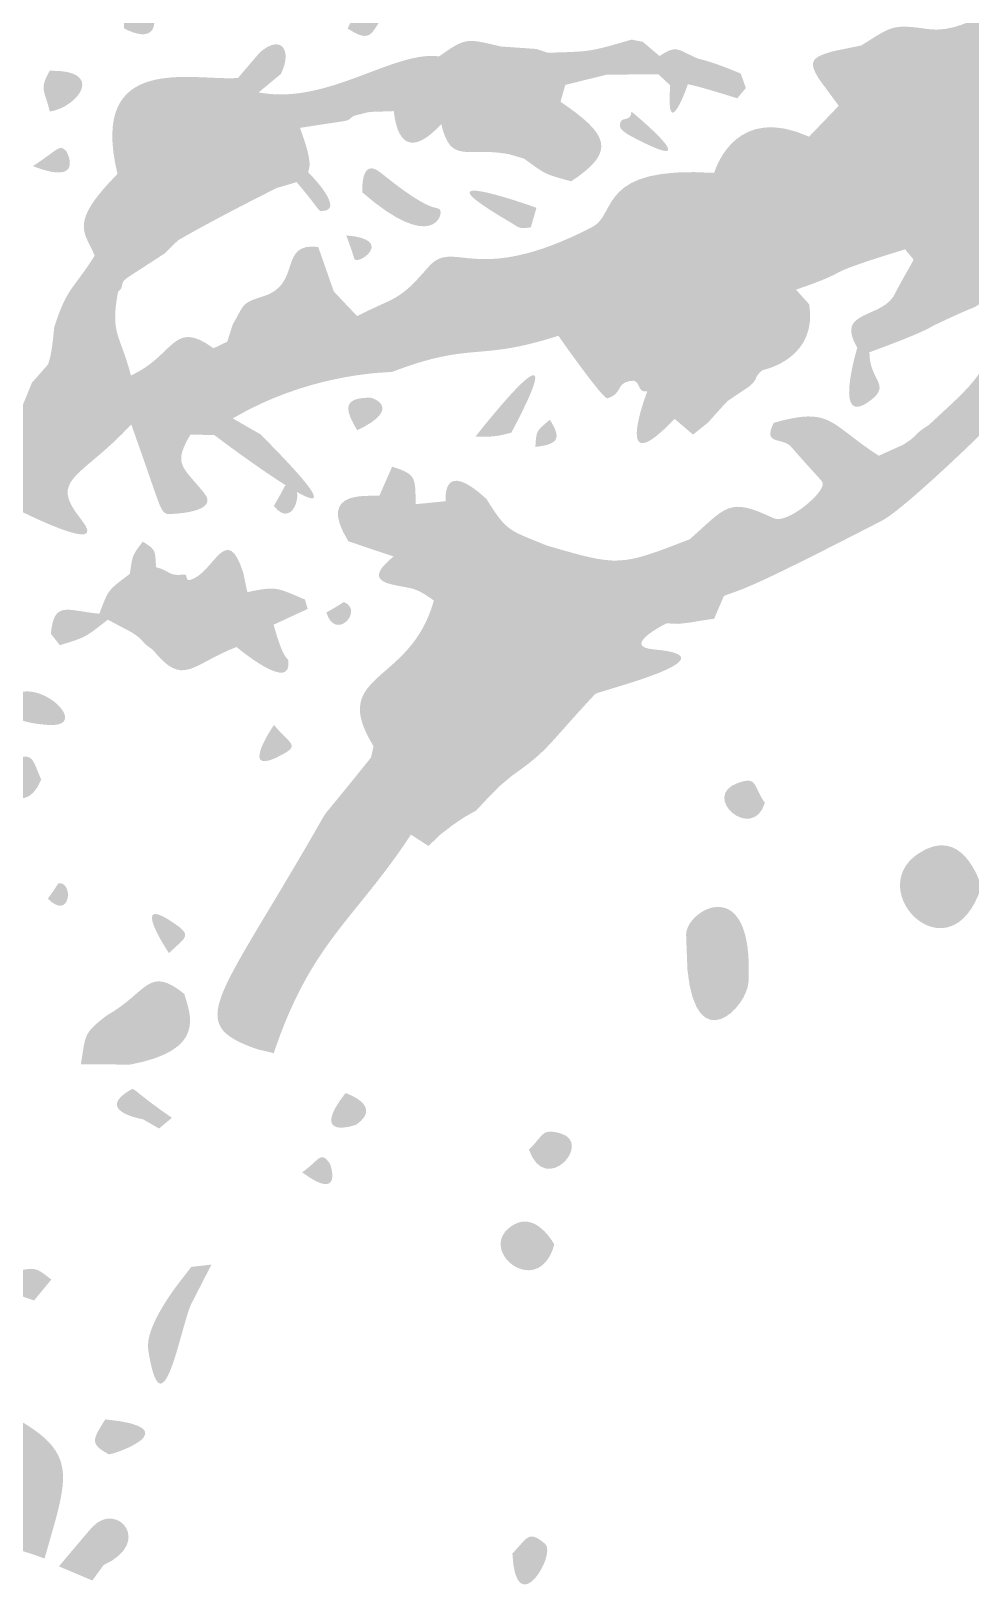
# Model space of a CAD drawing. Header units: millimetres. Extents: x 554 to 734, y 0 to 123.
# Drawn here: x 700.72 to 713.1, y 78.12 to 98.59 of the extents above; entities that cross this region are included whole.
import ezdxf

# ---------------------------------------------------------------- set-up
doc = ezdxf.new("R2010")
doc.units = ezdxf.units.MM

msp = doc.modelspace()

# ---------------------------------------------------------------- hatches: boundary and pattern name
at = {"true_color": 0x080808, "transparency": 33554687}
h = msp.add_hatch(color=18, dxfattribs=at)
edge = h.paths.add_edge_path(flags=0)
edge.add_spline(control_points=[(719.976, 102.388), (719.93, 102.296), (719.772, 102.299), (719.726, 102.207), (719.585, 101.927), (720.069, 101.281), (719.294, 99.682), (717.963, 99.336), (718.089, 99.096), (716.86, 98.493), (716.827, 98.462), (716.636, 98.272), (716.495, 98.063), (715.391, 97.122), (715.525, 96.995), (714.359, 96.162), (714.359, 96.162), (713.624, 95.988), (713.624, 95.988), (713.622, 95.987), (713.624, 95.988), (712.682, 95.329), (712.682, 95.329), (712.61, 95.122), (712.61, 95.122), (712.61, 95.122), (712.646, 94.721), (712.646, 94.721), (712.574, 94.695), (712.611, 94.662), (711.766, 94.352), (711.766, 94.352), (711.606, 94.412), (711.606, 94.412), (711.299, 94.926), (711.954, 94.779), (712.111, 95.14), (712.134, 95.195), (712.33, 95.536), (712.349, 95.571), (712.349, 95.571), (712.236, 95.709), (712.236, 95.709), (711.502, 95.484), (711.403, 95.43), (711.336, 95.393), (711.295, 95.371), (711.174, 95.305), (710.798, 95.178), (710.798, 95.178), (710.361, 95.056), (710.361, 95.056), (709.901, 95.002), (709.945, 94.956), (709.548, 94.707), (708.704, 94.178), (708.548, 95.018), (707.666, 94.57), (706.594, 94.223), (706.54, 94.502), (705.471, 94.092), (705.297, 94.085), (704.343, 94.049), (703.375, 93.481), (703.359, 93.451), (703.374, 93.47), (703.132, 93.26), (703.132, 93.26), (702.817, 93.268), (702.817, 93.268), (702.817, 93.268), (702.656, 93.414), (702.656, 93.414), (702.722, 93.985), (702.831, 93.919), (703.121, 94.405), (703.121, 94.405), (703.302, 94.492), (703.302, 94.492), (703.302, 94.492), (703.375, 94.722), (703.375, 94.722), (703.523, 94.968), (703.48, 95.002), (703.764, 95.085), (704.301, 95.244), (703.962, 95.805), (704.501, 95.74), (704.501, 95.74), (704.706, 95.154), (704.706, 95.154), (704.36, 94.8), (704.021, 94.723), (704.396, 94.56), (704.547, 94.494), (704.538, 94.564), (705.013, 94.829), (705.528, 95.092), (705.557, 95.016), (705.947, 95.47), (706.297, 95.878), (706.54, 95.19), (708.113, 96.003), (708.448, 96.176), (708.174, 96.814), (709.719, 96.717), (710.435, 96.581), (710.413, 96.732), (710.97, 97.194), (710.97, 97.194), (711.361, 97.601), (711.361, 97.601), (711.718, 97.904), (711.659, 97.935), (711.658, 98.396), (712.065, 98.65), (712.059, 98.682), (712.544, 98.612), (713.117, 98.529), (713.79, 99.205), (714.083, 99.282), (714.251, 99.2), (714.223, 99.046), (714.738, 99.226), (715.257, 99.407), (714.691, 99.467), (714.293, 99.856), (714.434, 100.392), (714.36, 100.429), (714.568, 100.513), (715.17, 100.757), (715.389, 100.806), (715.486, 100.144), (715.621, 99.223), (715.658, 100.567), (716.778, 101.265), (716.838, 101.234), (717.09, 101.102), (717.561, 100.948), (717.561, 100.948), (717.715, 101.274), (717.715, 101.274), (717.715, 101.274), (717.842, 101.328), (717.842, 101.328), (718.132, 101.588), (718.135, 101.561), (718.3, 101.94), (718.997, 101.722), (718.966, 101.989), (719.31, 102.624), (719.598, 103.155), (719.951, 102.439), (719.976, 102.388)], knot_values=[0, 0, 0, 0, 1, 1, 1, 2, 2, 2, 3, 3, 3, 4, 4, 4, 5, 5, 5, 6, 6, 6, 7, 7, 7, 8, 8, 8, 9, 9, 9, 10, 10, 10, 11, 11, 11, 12, 12, 12, 13, 13, 13, 14, 14, 14, 15, 15, 15, 16, 16, 16, 17, 17, 17, 18, 18, 18, 19, 19, 19, 20, 20, 20, 21, 21, 21, 22, 22, 22, 23, 23, 23, 24, 24, 24, 25, 25, 25, 26, 26, 26, 27, 27, 27, 28, 28, 28, 29, 29, 29, 30, 30, 30, 31, 31, 31, 32, 32, 32, 33, 33, 33, 34, 34, 34, 35, 35, 35, 36, 36, 36, 37, 37, 37, 38, 38, 38, 39, 39, 39, 40, 40, 40, 41, 41, 41, 42, 42, 42, 43, 43, 43, 44, 44, 44, 45, 45, 45, 46, 46, 46, 47, 47, 47, 48, 48, 48, 49, 49, 49, 50, 50, 50, 51, 51, 51, 51], degree=3, periodic=1)
h = msp.add_hatch(color=18, dxfattribs=at)
edge = h.paths.add_edge_path(flags=0)
edge.add_spline(control_points=[(701.939, 98.622), (701.966, 99.104), (701.94, 99.111), (701.968, 99.143), (702.207, 99.416), (702.688, 98.237), (701.939, 98.622)], knot_values=[0, 0, 0, 0, 1, 1, 1, 2, 2, 2, 2], degree=3, periodic=1)
h = msp.add_hatch(color=18, dxfattribs=at)
edge = h.paths.add_edge_path(flags=0)
edge.add_spline(control_points=[(707.576, 99.073), (707.657, 99.271), (707.631, 99.358), (707.857, 99.261), (707.898, 99.243), (708.203, 99.111), (708.287, 98.905), (708.31, 98.851), (708.188, 98.378), (707.576, 99.073)], knot_values=[0, 0, 0, 0, 1, 1, 1, 2, 2, 2, 3, 3, 3, 3], degree=3, periodic=1)
h = msp.add_hatch(color=18, dxfattribs=at)
edge = h.paths.add_edge_path(flags=0)
edge.add_spline(control_points=[(705.344, 98.755), (705.201, 98.58), (705.205, 98.408), (704.888, 98.621), (705.041, 98.924), (705.115, 99.002), (705.344, 98.755)], knot_values=[0, 0, 0, 0, 1, 1, 1, 2, 2, 2, 2], degree=3, periodic=1)
h = msp.add_hatch(color=18, dxfattribs=at)
edge = h.paths.add_edge_path(flags=0)
edge.add_spline(control_points=[(703.728, 98.301), (704.008, 98.551), (704.166, 98.341), (704.008, 98.02), (704.008, 98.02), (703.728, 98.301), (703.728, 98.301)], knot_values=[0, 0, 0, 0, 1, 1, 1, 2, 2, 2, 2], degree=3, periodic=1)
h = msp.add_hatch(color=18, dxfattribs=at)
edge = h.paths.add_edge_path(flags=0)
edge.add_spline(control_points=[(706.908, 98.383), (706.908, 98.383), (706.776, 98.244), (706.776, 98.244), (706.233, 98.063), (706.272, 97.986), (706.225, 97.974), (706.225, 97.974), (706.095, 98.253), (706.095, 98.253), (706.454, 98.51), (706.464, 98.486), (706.908, 98.383)], knot_values=[0, 0, 0, 0, 1, 1, 1, 2, 2, 2, 3, 3, 3, 4, 4, 4, 4], degree=3, periodic=1)
h = msp.add_hatch(color=18, dxfattribs=at)
edge = h.paths.add_edge_path(flags=0)
edge.add_spline(control_points=[(708.631, 98.473), (708.777, 98.269), (708.746, 98.257), (708.951, 98.138), (708.951, 98.138), (708.984, 98.016), (708.984, 98.016), (708.984, 98.016), (708.306, 98.012), (708.306, 98.012), (708.306, 98.012), (707.758, 97.877), (707.758, 97.877), (707.569, 98.074), (707.516, 98.029), (707.522, 98.301), (708.104, 98.315), (708.084, 98.316), (708.631, 98.473)], knot_values=[0, 0, 0, 0, 1, 1, 1, 2, 2, 2, 3, 3, 3, 4, 4, 4, 5, 5, 5, 6, 6, 6, 6], degree=3, periodic=1)
h = msp.add_hatch(color=18, dxfattribs=at)
edge = h.paths.add_edge_path(flags=0)
edge.add_spline(control_points=[(708.631, 98.473), (708.631, 98.473), (708.778, 98.445), (708.778, 98.445), (708.778, 98.445), (708.999, 98.257), (708.999, 98.257), (708.999, 98.257), (708.951, 98.138), (708.951, 98.138), (708.746, 98.257), (708.777, 98.269), (708.631, 98.473)], knot_values=[0, 0, 0, 0, 1, 1, 1, 2, 2, 2, 3, 3, 3, 4, 4, 4, 4], degree=3, periodic=1)
h = msp.add_hatch(color=18, dxfattribs=at)
edge = h.paths.add_edge_path(flags=0)
edge.add_spline(control_points=[(703.443, 97.968), (703.443, 97.968), (703.716, 97.778), (703.716, 97.778), (703.716, 97.778), (703.68, 97.659), (703.68, 97.659), (703.382, 97.453), (703.41, 97.447), (703.282, 97.418), (702.976, 97.338), (702.993, 97.356), (702.976, 97.338), (702.516, 96.822), (702.508, 96.853), (701.855, 96.703), (701.462, 98.326), (702.862, 97.923), (703.443, 97.968)], knot_values=[0, 0, 0, 0, 1, 1, 1, 2, 2, 2, 3, 3, 3, 4, 4, 4, 5, 5, 5, 6, 6, 6, 6], degree=3, periodic=1)
h = msp.add_hatch(color=18, dxfattribs=at)
edge = h.paths.add_edge_path(flags=0)
edge.add_spline(control_points=[(706.095, 98.253), (706.095, 98.253), (706.225, 97.974), (706.225, 97.974), (706.518, 97.198), (706.89, 97.54), (707.098, 97.18), (707.137, 97.113), (706.971, 97.032), (707.01, 96.964), (706.462, 97.067), (706.251, 96.816), (706.122, 97.36), (705.828, 97.56), (705.847, 97.599), (705.496, 97.531), (705.496, 97.531), (705.175, 97.52), (705.175, 97.52), (705.175, 97.52), (705.005, 97.478), (705.005, 97.478), (704.917, 97.459), (704.948, 97.422), (704.862, 97.404), (704.815, 97.393), (704.818, 97.397), (704.26, 97.31), (703.739, 97.25), (703.727, 97.122), (703.282, 97.418), (703.41, 97.447), (703.382, 97.453), (703.68, 97.659), (703.68, 97.659), (703.716, 97.778), (703.716, 97.778), (704.613, 97.603), (705.489, 98.331), (706.095, 98.253)], knot_values=[0, 0, 0, 0, 1, 1, 1, 2, 2, 2, 3, 3, 3, 4, 4, 4, 5, 5, 5, 6, 6, 6, 7, 7, 7, 8, 8, 8, 9, 9, 9, 10, 10, 10, 11, 11, 11, 12, 12, 12, 13, 13, 13, 13], degree=3, periodic=1)
for points in [[(703.728, 98.301), (704.008, 98.02), (703.716, 97.778), (703.443, 97.968)], [(702.828, 82.296), (703.093, 82.326), (702.826, 81.805), (702.706, 82.139)]]:
    msp.add_hatch(color=18, dxfattribs=at).paths.add_polyline_path(points, flags=0)
h = msp.add_hatch(color=18, dxfattribs=at)
edge = h.paths.add_edge_path(flags=0)
edge.add_spline(control_points=[(706.908, 98.383), (706.908, 98.383), (707.378, 98.35), (707.378, 98.35), (707.207, 97.899), (707.465, 97.772), (707.065, 97.507), (707.043, 97.566), (706.833, 98.113), (706.776, 98.244), (706.776, 98.244), (706.908, 98.383), (706.908, 98.383)], knot_values=[0, 0, 0, 0, 1, 1, 1, 2, 2, 2, 3, 3, 3, 4, 4, 4, 4], degree=3, periodic=1)
h = msp.add_hatch(color=18, dxfattribs=at)
edge = h.paths.add_edge_path(flags=0)
edge.add_spline(control_points=[(707.378, 98.35), (707.378, 98.35), (707.522, 98.301), (707.522, 98.301), (707.516, 98.029), (707.569, 98.074), (707.758, 97.877), (707.758, 97.877), (707.694, 97.655), (707.694, 97.655), (707.723, 97.253), (707.841, 97.06), (707.835, 96.606), (707.467, 96.704), (707.498, 96.701), (707.211, 96.906), (707.433, 97.243), (707.416, 97.315), (707.065, 97.507), (707.465, 97.772), (707.207, 97.899), (707.378, 98.35)], knot_values=[0, 0, 0, 0, 1, 1, 1, 2, 2, 2, 3, 3, 3, 4, 4, 4, 5, 5, 5, 6, 6, 6, 7, 7, 7, 7], degree=3, periodic=1)
h = msp.add_hatch(color=18, dxfattribs=at)
edge = h.paths.add_edge_path(flags=0)
edge.add_spline(control_points=[(708.999, 98.257), (709.229, 98.407), (709.227, 98.346), (709.503, 98.224), (709.432, 97.941), (709.44, 97.963), (709.432, 97.941), (709.417, 97.899), (709.393, 97.941), (709.373, 97.887), (709.373, 97.887), (709.14, 97.871), (709.14, 97.871), (709.14, 97.871), (708.984, 98.016), (708.984, 98.016), (708.984, 98.016), (708.951, 98.138), (708.951, 98.138), (708.951, 98.138), (708.999, 98.257), (708.999, 98.257)], knot_values=[0, 0, 0, 0, 1, 1, 1, 2, 2, 2, 3, 3, 3, 4, 4, 4, 5, 5, 5, 6, 6, 6, 7, 7, 7, 7], degree=3, periodic=1)
h = msp.add_hatch(color=18, dxfattribs=at)
edge = h.paths.add_edge_path(flags=0)
edge.add_spline(control_points=[(711.292, 98.321), (711.288, 98.076), (711.276, 98.098), (711.109, 97.944), (710.945, 98.192), (711.015, 98.244), (711.292, 98.321)], knot_values=[0, 0, 0, 0, 1, 1, 1, 2, 2, 2, 2], degree=3, periodic=1)
h = msp.add_hatch(color=18, dxfattribs=at)
edge = h.paths.add_edge_path(flags=0)
edge.add_spline(control_points=[(711.658, 98.396), (711.659, 97.935), (711.718, 97.904), (711.361, 97.601), (711.361, 97.601), (711.109, 97.944), (711.109, 97.944), (711.276, 98.098), (711.288, 98.076), (711.292, 98.321), (711.292, 98.321), (711.658, 98.396), (711.658, 98.396)], knot_values=[0, 0, 0, 0, 1, 1, 1, 2, 2, 2, 3, 3, 3, 4, 4, 4, 4], degree=3, periodic=1)
h = msp.add_hatch(color=18, dxfattribs=at)
edge = h.paths.add_edge_path(flags=0)
edge.add_spline(control_points=[(712.793, 97.882), (712.451, 97.828), (712.691, 98.271), (712.823, 98.113), (712.835, 98.099), (712.823, 98.113), (712.793, 97.882)], knot_values=[0, 0, 0, 0, 1, 1, 1, 2, 2, 2, 2], degree=3, periodic=1)
h = msp.add_hatch(color=18, dxfattribs=at)
edge = h.paths.add_edge_path(flags=0)
edge.add_spline(control_points=[(700.962, 98.063), (701.688, 98.08), (701.356, 97.595), (700.964, 97.524), (700.888, 97.823), (700.823, 97.812), (700.962, 98.063)], knot_values=[0, 0, 0, 0, 1, 1, 1, 2, 2, 2, 2], degree=3, periodic=1)
h = msp.add_hatch(color=18, dxfattribs=at)
edge = h.paths.add_edge_path(flags=0)
edge.add_spline(control_points=[(706.776, 98.244), (706.833, 98.113), (707.043, 97.566), (707.065, 97.507), (707.416, 97.315), (707.433, 97.243), (707.211, 96.906), (707.211, 96.906), (707.01, 96.964), (707.01, 96.964), (706.971, 97.032), (707.137, 97.113), (707.098, 97.18), (706.89, 97.54), (706.518, 97.198), (706.225, 97.974), (706.272, 97.986), (706.233, 98.063), (706.776, 98.244)], knot_values=[0, 0, 0, 0, 1, 1, 1, 2, 2, 2, 3, 3, 3, 4, 4, 4, 5, 5, 5, 6, 6, 6, 6], degree=3, periodic=1)
h = msp.add_hatch(color=18, dxfattribs=at)
edge = h.paths.add_edge_path(flags=0)
edge.add_spline(control_points=[(709.503, 98.224), (709.741, 98.169), (710.027, 98.044), (710.071, 98.024), (710.071, 98.024), (710.137, 97.835), (710.137, 97.835), (710.137, 97.835), (710.023, 97.7), (710.023, 97.7), (709.407, 97.893), (709.424, 97.869), (709.373, 97.887), (709.393, 97.941), (709.417, 97.899), (709.432, 97.941), (709.44, 97.963), (709.432, 97.941), (709.503, 98.224)], knot_values=[0, 0, 0, 0, 1, 1, 1, 2, 2, 2, 3, 3, 3, 4, 4, 4, 5, 5, 5, 6, 6, 6, 6], degree=3, periodic=1)
h = msp.add_hatch(color=18, dxfattribs=at)
edge = h.paths.add_edge_path(flags=0)
edge.add_spline(control_points=[(709.14, 97.871), (709.14, 97.871), (709.373, 97.887), (709.373, 97.887), (709.371, 97.868), (709.079, 97.06), (709.14, 97.871)], knot_values=[0, 0, 0, 0, 1, 1, 1, 2, 2, 2, 2], degree=3, periodic=1)
h = msp.add_hatch(color=18, dxfattribs=at)
edge = h.paths.add_edge_path(flags=0)
edge.add_spline(control_points=[(707.694, 97.655), (708.304, 97.237), (708.455, 97.009), (707.835, 96.606), (707.841, 97.06), (707.723, 97.253), (707.694, 97.655)], knot_values=[0, 0, 0, 0, 1, 1, 1, 2, 2, 2, 2], degree=3, periodic=1)
h = msp.add_hatch(color=18, dxfattribs=at)
edge = h.paths.add_edge_path(flags=0)
edge.add_spline(control_points=[(705.496, 97.531), (705.847, 97.599), (705.828, 97.56), (706.122, 97.36), (705.785, 96.99), (705.552, 97.032), (705.496, 97.531)], knot_values=[0, 0, 0, 0, 1, 1, 1, 2, 2, 2, 2], degree=3, periodic=1)
h = msp.add_hatch(color=18, dxfattribs=at)
edge = h.paths.add_edge_path(flags=0)
edge.add_spline(control_points=[(708.629, 97.524), (708.651, 97.511), (709.713, 96.622), (708.621, 97.202), (708.475, 97.28), (708.476, 97.329), (708.477, 97.345), (708.48, 97.481), (708.625, 97.372), (708.629, 97.524)], knot_values=[0, 0, 0, 0, 1, 1, 1, 2, 2, 2, 3, 3, 3, 3], degree=3, periodic=1)
h = msp.add_hatch(color=18, dxfattribs=at)
edge = h.paths.add_edge_path(flags=0)
edge.add_spline(control_points=[(710.97, 97.194), (710.413, 96.732), (710.435, 96.581), (709.719, 96.717), (709.753, 96.818), (710.026, 97.622), (710.97, 97.194)], knot_values=[0, 0, 0, 0, 1, 1, 1, 2, 2, 2, 2], degree=3, periodic=1)
h = msp.add_hatch(color=18, dxfattribs=at)
edge = h.paths.add_edge_path(flags=0)
edge.add_spline(control_points=[(703.282, 97.418), (703.727, 97.122), (703.739, 97.25), (704.26, 97.31), (704.458, 96.78), (704.362, 96.778), (704.372, 96.722), (704.372, 96.722), (704.216, 96.595), (704.216, 96.595), (704.216, 96.595), (703.956, 96.518), (703.956, 96.518), (703.766, 97.248), (703.22, 96.589), (702.539, 96.214), (702.47, 96.17), (701.96, 95.841), (701.678, 95.673), (701.678, 95.673), (701.554, 95.625), (701.554, 95.625), (701.432, 95.938), (701.195, 96.035), (701.855, 96.703), (702.508, 96.853), (702.516, 96.822), (702.976, 97.338), (702.993, 97.356), (702.976, 97.338), (703.282, 97.418)], knot_values=[0, 0, 0, 0, 1, 1, 1, 2, 2, 2, 3, 3, 3, 4, 4, 4, 5, 5, 5, 6, 6, 6, 7, 7, 7, 8, 8, 8, 9, 9, 9, 10, 10, 10, 10], degree=3, periodic=1)
h = msp.add_hatch(color=18, dxfattribs=at)
edge = h.paths.add_edge_path(flags=0)
edge.add_spline(control_points=[(703.956, 96.518), (703.851, 96.466), (703.152, 96.117), (702.653, 95.828), (702.653, 95.828), (702.551, 95.991), (702.551, 95.991), (702.551, 95.991), (702.539, 96.214), (702.539, 96.214), (703.22, 96.589), (703.766, 97.248), (703.956, 96.518)], knot_values=[0, 0, 0, 0, 1, 1, 1, 2, 2, 2, 3, 3, 3, 4, 4, 4, 4], degree=3, periodic=1)
h = msp.add_hatch(color=18, dxfattribs=at)
edge = h.paths.add_edge_path(flags=0)
edge.add_spline(control_points=[(700.74, 96.806), (701.078, 97.026), (701.085, 97.097), (701.175, 97.008), (701.202, 96.981), (701.412, 96.541), (700.74, 96.806)], knot_values=[0, 0, 0, 0, 1, 1, 1, 2, 2, 2, 2], degree=3, periodic=1)
h = msp.add_hatch(color=18, dxfattribs=at)
edge = h.paths.add_edge_path(flags=0)
edge.add_spline(control_points=[(705.083, 96.459), (705.081, 96.488), (705.058, 96.934), (705.327, 96.717), (705.994, 96.177), (706.048, 96.284), (706.102, 96.235), (706.163, 96.179), (706.013, 95.648), (705.083, 96.459)], knot_values=[0, 0, 0, 0, 1, 1, 1, 2, 2, 2, 3, 3, 3, 3], degree=3, periodic=1)
h = msp.add_hatch(color=18, dxfattribs=at)
edge = h.paths.add_edge_path(flags=0)
edge.add_spline(control_points=[(707.377, 96.256), (707.377, 96.256), (707.303, 95.999), (707.303, 95.999), (707.132, 95.976), (707.154, 95.995), (707.022, 96.072), (705.67, 96.863), (707.349, 96.27), (707.377, 96.256)], knot_values=[0, 0, 0, 0, 1, 1, 1, 2, 2, 2, 3, 3, 3, 3], degree=3, periodic=1)
h = msp.add_hatch(color=18, dxfattribs=at)
edge = h.paths.add_edge_path(flags=0)
edge.add_spline(control_points=[(704.372, 96.722), (704.402, 96.692), (704.876, 96.209), (704.54, 96.214), (704.5, 96.214), (704.516, 96.242), (704.216, 96.595), (704.216, 96.595), (704.372, 96.722), (704.372, 96.722)], knot_values=[0, 0, 0, 0, 1, 1, 1, 2, 2, 2, 3, 3, 3, 3], degree=3, periodic=1)
h = msp.add_hatch(color=18, dxfattribs=at)
edge = h.paths.add_edge_path(flags=0)
edge.add_spline(control_points=[(702.539, 96.214), (702.539, 96.214), (702.551, 95.991), (702.551, 95.991), (702.551, 95.991), (702.653, 95.828), (702.653, 95.828), (702.653, 95.828), (702.484, 95.66), (702.484, 95.66), (702.012, 95.352), (702.014, 95.356), (701.975, 95.327), (701.876, 95.257), (701.952, 95.214), (701.862, 95.15), (701.859, 95.437), (701.841, 95.407), (701.678, 95.673), (701.96, 95.841), (702.47, 96.17), (702.539, 96.214)], knot_values=[0, 0, 0, 0, 1, 1, 1, 2, 2, 2, 3, 3, 3, 4, 4, 4, 5, 5, 5, 6, 6, 6, 7, 7, 7, 7], degree=3, periodic=1)
h = msp.add_hatch(color=18, dxfattribs=at)
edge = h.paths.add_edge_path(flags=0)
edge.add_spline(control_points=[(704.871, 95.892), (705.482, 95.846), (705.084, 95.534), (704.991, 95.571), (704.965, 95.581), (704.991, 95.571), (704.871, 95.892)], knot_values=[0, 0, 0, 0, 1, 1, 1, 2, 2, 2, 2], degree=3, periodic=1)
h = msp.add_hatch(color=18, dxfattribs=at)
edge = h.paths.add_edge_path(flags=0)
edge.add_spline(control_points=[(713.624, 95.988), (713.756, 95.421), (713.544, 95.189), (714.11, 95.127), (714.11, 95.127), (714.32, 95.118), (714.32, 95.118), (714.077, 94.301), (714.105, 94.301), (713.579, 93.623), (713.491, 93.509), (712.228, 92.277), (711.922, 92.128), (711.396, 92.353), (711.603, 92.513), (711.889, 92.988), (712.214, 93.136), (712.189, 93.121), (712.214, 93.136), (712.398, 93.245), (712.352, 93.276), (712.547, 93.392), (712.547, 93.392), (712.819, 93.644), (712.819, 93.644), (713.389, 94.176), (713.306, 94.229), (713.447, 94.976), (713.331, 95.125), (713.318, 95.048), (713.176, 94.961), (713.139, 94.934), (713.136, 94.954), (712.646, 94.721), (712.646, 94.721), (712.61, 95.122), (712.61, 95.122), (712.61, 95.122), (712.682, 95.329), (712.682, 95.329), (713.624, 95.988), (713.622, 95.987), (713.624, 95.988)], knot_values=[0, 0, 0, 0, 1, 1, 1, 2, 2, 2, 3, 3, 3, 4, 4, 4, 5, 5, 5, 6, 6, 6, 7, 7, 7, 8, 8, 8, 9, 9, 9, 10, 10, 10, 11, 11, 11, 12, 12, 12, 13, 13, 13, 14, 14, 14, 14], degree=3, periodic=1)
h = msp.add_hatch(color=18, dxfattribs=at)
edge = h.paths.add_edge_path(flags=0)
edge.add_spline(control_points=[(701.554, 95.625), (701.554, 95.625), (701.678, 95.673), (701.678, 95.673), (701.841, 95.407), (701.859, 95.437), (701.862, 95.15), (701.758, 94.584), (701.886, 94.607), (702.032, 94.046), (701.766, 93.891), (701.859, 93.836), (701.652, 93.595), (701.64, 93.581), (701.644, 93.588), (700.726, 93.949), (700.726, 93.949), (700.944, 94.197), (700.944, 94.197), (701.007, 94.26), (701.135, 94.216), (701.198, 94.278), (701.326, 94.404), (701.282, 94.503), (701.273, 94.522), (701.2, 94.688), (701.088, 94.527), (701.021, 94.681), (701.191, 95.211), (701.258, 95.159), (701.554, 95.625)], knot_values=[0, 0, 0, 0, 1, 1, 1, 2, 2, 2, 3, 3, 3, 4, 4, 4, 5, 5, 5, 6, 6, 6, 7, 7, 7, 8, 8, 8, 9, 9, 9, 10, 10, 10, 10], degree=3, periodic=1)
h = msp.add_hatch(color=18, dxfattribs=at)
edge = h.paths.add_edge_path(flags=0)
edge.add_spline(control_points=[(704.706, 95.154), (704.706, 95.154), (705.013, 94.829), (705.013, 94.829), (704.538, 94.564), (704.547, 94.494), (704.396, 94.56), (704.021, 94.723), (704.36, 94.8), (704.706, 95.154)], knot_values=[0, 0, 0, 0, 1, 1, 1, 2, 2, 2, 3, 3, 3, 3], degree=3, periodic=1)
h = msp.add_hatch(color=18, dxfattribs=at)
edge = h.paths.add_edge_path(flags=0)
edge.add_spline(control_points=[(706.574, 93.241), (706.597, 93.271), (707.96, 95.013), (707.046, 93.292), (706.802, 93.231), (706.818, 93.241), (706.574, 93.241)], knot_values=[0, 0, 0, 0, 1, 1, 1, 2, 2, 2, 2], degree=3, periodic=1)
h = msp.add_hatch(color=18, dxfattribs=at)
edge = h.paths.add_edge_path(flags=0)
edge.add_spline(control_points=[(710.361, 95.056), (710.5, 94.679), (710.43, 94.695), (710.233, 94.365), (709.72, 94.138), (709.401, 93.99), (709.896, 93.709), (709.896, 93.709), (709.823, 93.631), (709.823, 93.631), (709.823, 93.631), (709.637, 93.424), (709.637, 93.424), (709.637, 93.424), (709.441, 93.267), (709.441, 93.267), (709.441, 93.267), (709.197, 93.475), (709.197, 93.475), (709.343, 93.861), (709.218, 94.012), (708.838, 93.838), (708.686, 93.811), (708.767, 94.003), (708.614, 93.975), (708.418, 93.94), (708.523, 93.814), (708.314, 93.744), (708.258, 93.726), (707.714, 94.501), (707.666, 94.57), (708.548, 95.018), (708.704, 94.178), (709.548, 94.707), (709.945, 94.956), (709.901, 95.002), (710.361, 95.056)], knot_values=[0, 0, 0, 0, 1, 1, 1, 2, 2, 2, 3, 3, 3, 4, 4, 4, 5, 5, 5, 6, 6, 6, 7, 7, 7, 8, 8, 8, 9, 9, 9, 10, 10, 10, 11, 11, 11, 12, 12, 12, 12], degree=3, periodic=1)
h = msp.add_hatch(color=18, dxfattribs=at)
edge = h.paths.add_edge_path(flags=0)
edge.add_spline(control_points=[(710.798, 95.178), (710.798, 95.178), (710.973, 94.983), (710.973, 94.983), (711.079, 94.292), (710.436, 94.135), (710.353, 94.115), (710.353, 94.115), (710.233, 94.365), (710.233, 94.365), (710.43, 94.695), (710.5, 94.679), (710.361, 95.056), (710.361, 95.056), (710.798, 95.178), (710.798, 95.178)], knot_values=[0, 0, 0, 0, 1, 1, 1, 2, 2, 2, 3, 3, 3, 4, 4, 4, 5, 5, 5, 5], degree=3, periodic=1)
h = msp.add_hatch(color=18, dxfattribs=at)
edge = h.paths.add_edge_path(flags=0)
edge.add_spline(control_points=[(703.121, 94.405), (702.831, 93.919), (702.722, 93.985), (702.656, 93.414), (702.325, 93.494), (702.349, 93.447), (702.036, 93.401), (701.377, 92.686), (700.935, 92.696), (701.374, 92.151), (701.79, 91.636), (700.545, 92.274), (700.48, 92.307), (700.48, 92.307), (700.284, 91.86), (700.284, 91.86), (699.481, 91.348), (699.929, 91.05), (699.376, 90.278), (699.376, 90.278), (698.848, 90.28), (698.848, 90.28), (698.909, 90.659), (699.065, 90.567), (699.191, 90.921), (699.4, 91.511), (699.123, 91.566), (699.421, 92.137), (699.421, 92.137), (700.051, 92.893), (700.051, 92.893), (700.483, 93.376), (700.489, 93.355), (700.726, 93.949), (701.644, 93.588), (701.64, 93.581), (701.652, 93.595), (701.859, 93.836), (701.766, 93.891), (702.032, 94.046), (702.617, 94.313), (702.58, 94.799), (703.121, 94.405)], knot_values=[0, 0, 0, 0, 1, 1, 1, 2, 2, 2, 3, 3, 3, 4, 4, 4, 5, 5, 5, 6, 6, 6, 7, 7, 7, 8, 8, 8, 9, 9, 9, 10, 10, 10, 11, 11, 11, 12, 12, 12, 13, 13, 13, 14, 14, 14, 14], degree=3, periodic=1)
h = msp.add_hatch(color=18, dxfattribs=at)
edge = h.paths.add_edge_path(flags=0)
edge.add_spline(control_points=[(701.021, 94.681), (701.088, 94.527), (701.2, 94.688), (701.273, 94.522), (701.282, 94.503), (701.326, 94.404), (701.198, 94.278), (701.135, 94.216), (701.007, 94.26), (700.944, 94.197), (700.943, 94.236), (700.98, 94.228), (701.021, 94.681)], knot_values=[0, 0, 0, 0, 1, 1, 1, 2, 2, 2, 3, 3, 3, 4, 4, 4, 4], degree=3, periodic=1)
h = msp.add_hatch(color=18, dxfattribs=at)
edge = h.paths.add_edge_path(flags=0)
edge.add_spline(control_points=[(710.233, 94.365), (710.233, 94.365), (710.353, 94.115), (710.353, 94.115), (710.243, 94.025), (710.299, 93.997), (710.189, 93.908), (710.167, 93.89), (710.189, 93.908), (709.896, 93.709), (709.401, 93.99), (709.72, 94.138), (710.233, 94.365)], knot_values=[0, 0, 0, 0, 1, 1, 1, 2, 2, 2, 3, 3, 3, 4, 4, 4, 4], degree=3, periodic=1)
h = msp.add_hatch(color=18, dxfattribs=at)
edge = h.paths.add_edge_path(flags=0)
edge.add_spline(control_points=[(711.606, 94.412), (711.606, 94.412), (711.766, 94.352), (711.766, 94.352), (711.762, 93.976), (712.06, 93.932), (711.778, 93.716), (711.286, 93.338), (711.59, 94.357), (711.606, 94.412)], knot_values=[0, 0, 0, 0, 1, 1, 1, 2, 2, 2, 3, 3, 3, 3], degree=3, periodic=1)
h = msp.add_hatch(color=18, dxfattribs=at)
edge = h.paths.add_edge_path(flags=0)
edge.add_spline(control_points=[(708.838, 93.838), (709.218, 94.012), (709.343, 93.861), (709.197, 93.475), (708.366, 92.596), (708.824, 93.8), (708.838, 93.838)], knot_values=[0, 0, 0, 0, 1, 1, 1, 2, 2, 2, 2], degree=3, periodic=1)
h = msp.add_hatch(color=18, dxfattribs=at)
edge = h.paths.add_edge_path(flags=0)
edge.add_spline(control_points=[(705.015, 93.324), (704.834, 93.622), (704.839, 93.753), (705.187, 93.753), (705.224, 93.753), (705.616, 93.611), (705.015, 93.324)], knot_values=[0, 0, 0, 0, 1, 1, 1, 2, 2, 2, 2], degree=3, periodic=1)
h = msp.add_hatch(color=18, dxfattribs=at)
edge = h.paths.add_edge_path(flags=0)
edge.add_spline(control_points=[(710.505, 93.422), (711.268, 93.641), (711.232, 93.412), (711.889, 92.988), (711.603, 92.513), (711.396, 92.353), (711.922, 92.128), (710.139, 91.209), (710.129, 91.247), (709.848, 91.14), (709.387, 91.279), (709.407, 91.272), (709.387, 91.282), (709.778, 91.481), (709.741, 91.632), (709.398, 91.888), (709.883, 92.314), (709.906, 92.451), (710.504, 92.164), (710.685, 92.078), (711.213, 92.53), (711.146, 92.639), (711.119, 92.683), (711.114, 92.675), (710.719, 93.122), (710.719, 93.122), (710.505, 93.422), (710.505, 93.422)], knot_values=[0, 0, 0, 0, 1, 1, 1, 2, 2, 2, 3, 3, 3, 4, 4, 4, 5, 5, 5, 6, 6, 6, 7, 7, 7, 8, 8, 8, 9, 9, 9, 9], degree=3, periodic=1)
h = msp.add_hatch(color=18, dxfattribs=at)
edge = h.paths.add_edge_path(flags=0)
edge.add_spline(control_points=[(702.036, 93.401), (702.349, 93.447), (702.325, 93.494), (702.656, 93.414), (702.656, 93.414), (702.817, 93.268), (702.817, 93.268), (702.587, 92.877), (702.7, 92.858), (702.996, 92.499), (703.216, 92.231), (702.555, 92.22), (702.51, 92.219), (702.408, 92.264), (702.434, 92.29), (702.036, 93.401)], knot_values=[0, 0, 0, 0, 1, 1, 1, 2, 2, 2, 3, 3, 3, 4, 4, 4, 5, 5, 5, 5], degree=3, periodic=1)
h = msp.add_hatch(color=18, dxfattribs=at)
edge = h.paths.add_edge_path(flags=0)
edge.add_spline(control_points=[(703.375, 93.481), (703.748, 93.262), (703.723, 93.286), (703.748, 93.262), (705.605, 91.399), (703.17, 93.229), (703.132, 93.26), (703.374, 93.47), (703.359, 93.451), (703.375, 93.481)], knot_values=[0, 0, 0, 0, 1, 1, 1, 2, 2, 2, 3, 3, 3, 3], degree=3, periodic=1)
h = msp.add_hatch(color=18, dxfattribs=at)
edge = h.paths.add_edge_path(flags=0)
edge.add_spline(control_points=[(707.553, 93.463), (707.719, 93.205), (707.653, 93.138), (707.363, 93.105), (707.376, 93.337), (707.381, 93.312), (707.553, 93.463)], knot_values=[0, 0, 0, 0, 1, 1, 1, 2, 2, 2, 2], degree=3, periodic=1)
h = msp.add_hatch(color=18, dxfattribs=at)
edge = h.paths.add_edge_path(flags=0)
edge.add_spline(control_points=[(710.505, 93.422), (710.505, 93.422), (710.719, 93.122), (710.719, 93.122), (710.585, 93.231), (710.362, 93.134), (710.505, 93.422)], knot_values=[0, 0, 0, 0, 1, 1, 1, 2, 2, 2, 2], degree=3, periodic=1)
h = msp.add_hatch(color=18, dxfattribs=at)
edge = h.paths.add_edge_path(flags=0)
edge.add_spline(control_points=[(706.717, 92.42), (706.717, 92.42), (706.438, 92.169), (706.438, 92.169), (706.438, 92.169), (706.182, 92.389), (706.182, 92.389), (706.179, 92.432), (706.136, 92.954), (706.717, 92.42)], knot_values=[0, 0, 0, 0, 1, 1, 1, 2, 2, 2, 3, 3, 3, 3], degree=3, periodic=1)
h = msp.add_hatch(color=18, dxfattribs=at)
edge = h.paths.add_edge_path(flags=0)
edge.add_spline(control_points=[(705.475, 92.844), (705.801, 92.742), (705.775, 92.699), (705.787, 92.35), (705.516, 92.341), (705.526, 92.315), (705.308, 92.464), (705.308, 92.464), (705.475, 92.844), (705.475, 92.844)], knot_values=[0, 0, 0, 0, 1, 1, 1, 2, 2, 2, 3, 3, 3, 3], degree=3, periodic=1)
h = msp.add_hatch(color=18, dxfattribs=at)
edge = h.paths.add_edge_path(flags=0)
edge.add_spline(control_points=[(703.916, 92.326), (704.074, 92.597), (704.05, 92.589), (704.074, 92.597), (704.361, 92.7), (704.2, 91.964), (703.916, 92.326)], knot_values=[0, 0, 0, 0, 1, 1, 1, 2, 2, 2, 2], degree=3, periodic=1)
h = msp.add_hatch(color=18, dxfattribs=at)
edge = h.paths.add_edge_path(flags=0)
edge.add_spline(control_points=[(705.308, 92.464), (705.526, 92.315), (705.516, 92.341), (705.787, 92.35), (705.787, 92.35), (706.182, 92.389), (706.182, 92.389), (706.182, 92.389), (706.438, 92.169), (706.438, 92.169), (706.51, 91.801), (706.439, 91.59), (708.454, 90.949), (708.343, 90.741), (708.333, 90.769), (708.02, 90.429), (707.878, 91.384), (707.467, 90.704), (706.572, 90.337), (705.915, 90.068), (706.884, 91.305), (706.117, 91.37), (706.117, 91.37), (705.954, 91.534), (705.954, 91.534), (705.954, 91.534), (705.494, 91.66), (705.494, 91.66), (705.494, 91.66), (704.899, 91.86), (704.899, 91.86), (704.454, 92.571), (705.211, 92.44), (705.308, 92.464)], knot_values=[0, 0, 0, 0, 1, 1, 1, 2, 2, 2, 3, 3, 3, 4, 4, 4, 5, 5, 5, 6, 6, 6, 7, 7, 7, 8, 8, 8, 9, 9, 9, 10, 10, 10, 11, 11, 11, 11], degree=3, periodic=1)
h = msp.add_hatch(color=18, dxfattribs=at)
edge = h.paths.add_edge_path(flags=0)
edge.add_spline(control_points=[(706.717, 92.42), (706.992, 91.978), (707.018, 92.01), (707.509, 91.806), (708.463, 91.527), (708.473, 91.528), (709.398, 91.888), (709.741, 91.632), (709.778, 91.481), (709.387, 91.282), (709.313, 91.252), (709.321, 91.261), (708.454, 90.949), (706.439, 91.59), (706.51, 91.801), (706.438, 92.169), (706.438, 92.169), (706.717, 92.42), (706.717, 92.42)], knot_values=[0, 0, 0, 0, 1, 1, 1, 2, 2, 2, 3, 3, 3, 4, 4, 4, 5, 5, 5, 6, 6, 6, 6], degree=3, periodic=1)
h = msp.add_hatch(color=18, dxfattribs=at)
edge = h.paths.add_edge_path(flags=0)
edge.add_spline(control_points=[(702.364, 91.519), (702.565, 91.466), (702.523, 91.396), (702.731, 91.423), (702.789, 91.431), (702.74, 91.334), (702.811, 91.351), (703.122, 91.429), (703.292, 92.142), (703.514, 91.441), (702.717, 90.852), (702.404, 90.524), (702.318, 90.433), (702.159, 90.537), (702.211, 90.551), (702.057, 90.651), (702.032, 90.668), (702.057, 90.651), (701.728, 90.827), (702.047, 91.039), (702.051, 91.023), (702.186, 91.392), (702.186, 91.392), (702.364, 91.519), (702.364, 91.519)], knot_values=[0, 0, 0, 0, 1, 1, 1, 2, 2, 2, 3, 3, 3, 4, 4, 4, 5, 5, 5, 6, 6, 6, 7, 7, 7, 8, 8, 8, 8], degree=3, periodic=1)
h = msp.add_hatch(color=18, dxfattribs=at)
edge = h.paths.add_edge_path(flags=0)
edge.add_spline(control_points=[(702.189, 91.856), (702.375, 91.741), (702.346, 91.736), (702.364, 91.519), (702.364, 91.519), (702.186, 91.392), (702.186, 91.392), (702.186, 91.392), (702.017, 91.43), (702.017, 91.43), (702.056, 91.669), (702.038, 91.664), (702.189, 91.856)], knot_values=[0, 0, 0, 0, 1, 1, 1, 2, 2, 2, 3, 3, 3, 4, 4, 4, 4], degree=3, periodic=1)
h = msp.add_hatch(color=18, dxfattribs=at)
edge = h.paths.add_edge_path(flags=0)
edge.add_spline(control_points=[(705.494, 91.66), (705.494, 91.66), (705.954, 91.534), (705.954, 91.534), (705.954, 91.534), (706.117, 91.37), (706.117, 91.37), (706.117, 91.37), (706.025, 91.081), (706.025, 91.081), (705.771, 91.254), (705.781, 91.227), (705.5, 91.285), (705.21, 91.344), (705.262, 91.469), (705.494, 91.66)], knot_values=[0, 0, 0, 0, 1, 1, 1, 2, 2, 2, 3, 3, 3, 4, 4, 4, 5, 5, 5, 5], degree=3, periodic=1)
h = msp.add_hatch(color=18, dxfattribs=at)
edge = h.paths.add_edge_path(flags=0)
edge.add_spline(control_points=[(702.017, 91.43), (702.017, 91.43), (702.186, 91.392), (702.186, 91.392), (702.051, 91.023), (702.047, 91.039), (701.728, 90.827), (701.728, 90.827), (701.616, 90.906), (701.616, 90.906), (701.737, 91.227), (701.726, 91.213), (702.017, 91.43)], knot_values=[0, 0, 0, 0, 1, 1, 1, 2, 2, 2, 3, 3, 3, 4, 4, 4, 4], degree=3, periodic=1)
h = msp.add_hatch(color=18, dxfattribs=at)
edge = h.paths.add_edge_path(flags=0)
edge.add_spline(control_points=[(703.514, 91.441), (703.514, 91.441), (703.566, 91.19), (703.566, 91.19), (703.566, 91.19), (703.546, 91.071), (703.546, 91.071), (703.546, 91.071), (703.53, 90.943), (703.53, 90.943), (703.433, 90.709), (703.454, 90.723), (703.424, 90.467), (702.821, 90.235), (702.727, 89.929), (702.318, 90.433), (702.404, 90.524), (702.717, 90.852), (703.514, 91.441)], knot_values=[0, 0, 0, 0, 1, 1, 1, 2, 2, 2, 3, 3, 3, 4, 4, 4, 5, 5, 5, 6, 6, 6, 6], degree=3, periodic=1)
h = msp.add_hatch(color=18, dxfattribs=at)
edge = h.paths.add_edge_path(flags=0)
edge.add_spline(control_points=[(706.117, 91.37), (706.884, 91.305), (705.915, 90.068), (706.572, 90.337), (707.467, 90.704), (707.878, 91.384), (708.02, 90.429), (707.863, 90.212), (707.789, 90.109), (705.723, 87.994), (704.992, 86.878), (704.406, 86.581), (703.914, 85.112), (703.742, 85.161), (703.755, 85.139), (703.588, 85.205), (702.752, 85.535), (703.228, 85.874), (704.57, 88.23), (704.61, 88.299), (704.617, 88.288), (705.197, 89.011), (705.546, 89.04), (705.998, 89.266), (706.758, 89.787), (706.205, 90.097), (706.146, 90.062), (705.638, 89.662), (705.372, 89.453), (705.439, 89.418), (705.23, 89.16), (704.624, 90.138), (705.719, 89.956), (706.025, 91.081), (706.025, 91.081), (706.117, 91.37), (706.117, 91.37)], knot_values=[0, 0, 0, 0, 1, 1, 1, 2, 2, 2, 3, 3, 3, 4, 4, 4, 5, 5, 5, 6, 6, 6, 7, 7, 7, 8, 8, 8, 9, 9, 9, 10, 10, 10, 11, 11, 11, 12, 12, 12, 12], degree=3, periodic=1)
h = msp.add_hatch(color=18, dxfattribs=at)
edge = h.paths.add_edge_path(flags=0)
edge.add_spline(control_points=[(703.566, 91.19), (703.96, 91.273), (703.951, 91.25), (704.325, 91.093), (704.325, 91.093), (704.362, 90.969), (704.362, 90.969), (704.362, 90.969), (703.913, 90.761), (703.913, 90.761), (703.913, 90.761), (703.53, 90.943), (703.53, 90.943), (703.53, 90.943), (703.546, 91.071), (703.546, 91.071), (703.546, 91.071), (703.566, 91.19), (703.566, 91.19)], knot_values=[0, 0, 0, 0, 1, 1, 1, 2, 2, 2, 3, 3, 3, 4, 4, 4, 5, 5, 5, 6, 6, 6, 6], degree=3, periodic=1)
h = msp.add_hatch(color=18, dxfattribs=at)
edge = h.paths.add_edge_path(flags=0)
edge.add_spline(control_points=[(709.387, 91.282), (709.407, 91.272), (709.387, 91.279), (709.848, 91.14), (709.848, 91.14), (709.719, 90.839), (709.719, 90.839), (709.719, 90.839), (709.562, 90.817), (709.562, 90.817), (709.562, 90.817), (709.405, 90.79), (709.405, 90.79), (709.405, 90.79), (709.248, 90.772), (709.248, 90.772), (709.248, 90.772), (709.091, 90.779), (709.091, 90.779), (709.064, 90.765), (708.482, 90.473), (708.927, 90.435), (710.045, 90.338), (708.185, 89.884), (708.15, 89.847), (707.5, 89.148), (707.546, 89.116), (707.052, 88.768), (707.052, 88.768), (706.895, 88.636), (706.895, 88.636), (706.895, 88.636), (706.738, 88.478), (706.738, 88.478), (706.738, 88.478), (706.582, 88.311), (706.582, 88.311), (706.582, 88.311), (706.425, 88.223), (706.425, 88.223), (706.425, 88.223), (706.268, 88.116), (706.268, 88.116), (706.268, 88.116), (706.111, 87.995), (706.111, 87.995), (706.111, 87.995), (705.954, 87.844), (705.954, 87.844), (705.954, 87.844), (705.723, 87.994), (705.723, 87.994), (707.789, 90.109), (707.863, 90.212), (708.02, 90.429), (708.333, 90.769), (708.343, 90.741), (708.454, 90.949), (709.321, 91.261), (709.313, 91.252), (709.387, 91.282)], knot_values=[0, 0, 0, 0, 1, 1, 1, 2, 2, 2, 3, 3, 3, 4, 4, 4, 5, 5, 5, 6, 6, 6, 7, 7, 7, 8, 8, 8, 9, 9, 9, 10, 10, 10, 11, 11, 11, 12, 12, 12, 13, 13, 13, 14, 14, 14, 15, 15, 15, 16, 16, 16, 17, 17, 17, 18, 18, 18, 19, 19, 19, 20, 20, 20, 20], degree=3, periodic=1)
h = msp.add_hatch(color=18, dxfattribs=at)
edge = h.paths.add_edge_path(flags=0)
edge.add_spline(control_points=[(701.616, 90.906), (701.616, 90.906), (701.728, 90.827), (701.728, 90.827), (701.436, 90.602), (701.452, 90.598), (701.095, 90.491), (701.095, 90.491), (700.977, 90.642), (700.977, 90.642), (701.02, 91.084), (701.18, 90.947), (701.616, 90.906)], knot_values=[0, 0, 0, 0, 1, 1, 1, 2, 2, 2, 3, 3, 3, 4, 4, 4, 4], degree=3, periodic=1)
h = msp.add_hatch(color=18, dxfattribs=at)
edge = h.paths.add_edge_path(flags=0)
edge.add_spline(control_points=[(703.53, 90.943), (703.53, 90.943), (703.913, 90.761), (703.913, 90.761), (704.042, 90.282), (704.1, 90.33), (704.105, 90.289), (704.162, 89.856), (703.467, 90.431), (703.424, 90.467), (703.454, 90.723), (703.433, 90.709), (703.53, 90.943)], knot_values=[0, 0, 0, 0, 1, 1, 1, 2, 2, 2, 3, 3, 3, 4, 4, 4, 4], degree=3, periodic=1)
h = msp.add_hatch(color=18, dxfattribs=at)
edge = h.paths.add_edge_path(flags=0)
edge.add_spline(control_points=[(704.608, 90.922), (704.848, 91.056), (704.828, 91.065), (704.848, 91.056), (705.103, 90.939), (704.724, 90.536), (704.608, 90.922)], knot_values=[0, 0, 0, 0, 1, 1, 1, 2, 2, 2, 2], degree=3, periodic=1)
h = msp.add_hatch(color=18, dxfattribs=at)
edge = h.paths.add_edge_path(flags=0)
edge.add_spline(control_points=[(700.353, 89.649), (700.598, 90.29), (701.607, 89.398), (700.941, 89.44), (700.454, 89.471), (700.466, 89.609), (700.353, 89.649)], knot_values=[0, 0, 0, 0, 1, 1, 1, 2, 2, 2, 2], degree=3, periodic=1)
h = msp.add_hatch(color=18, dxfattribs=at)
edge = h.paths.add_edge_path(flags=0)
edge.add_spline(control_points=[(706.872, 89.859), (707.064, 90.118), (707.193, 90.428), (707.154, 90.113), (707.15, 90.083), (707.154, 90.113), (706.872, 89.859)], knot_values=[0, 0, 0, 0, 1, 1, 1, 2, 2, 2, 2], degree=3, periodic=1)
h = msp.add_hatch(color=18, dxfattribs=at)
edge = h.paths.add_edge_path(flags=0)
edge.add_spline(control_points=[(706.758, 89.787), (705.998, 89.266), (705.546, 89.04), (705.197, 89.011), (705.197, 89.011), (705.23, 89.16), (705.23, 89.16), (705.439, 89.418), (705.372, 89.453), (705.638, 89.662), (706.146, 90.062), (706.205, 90.097), (706.758, 89.787)], knot_values=[0, 0, 0, 0, 1, 1, 1, 2, 2, 2, 3, 3, 3, 4, 4, 4, 4], degree=3, periodic=1)
h = msp.add_hatch(color=18, dxfattribs=at)
edge = h.paths.add_edge_path(flags=0)
edge.add_spline(control_points=[(703.918, 89.44), (704.105, 89.203), (704.259, 89.181), (704.054, 89.064), (703.416, 88.701), (703.9, 89.414), (703.918, 89.44)], knot_values=[0, 0, 0, 0, 1, 1, 1, 2, 2, 2, 2], degree=3, periodic=1)
h = msp.add_hatch(color=18, dxfattribs=at)
edge = h.paths.add_edge_path(flags=0)
edge.add_spline(control_points=[(700.85, 88.719), (700.587, 88.093), (700.091, 88.852), (700.49, 88.99), (700.752, 89.08), (700.733, 88.981), (700.85, 88.719)], knot_values=[0, 0, 0, 0, 1, 1, 1, 2, 2, 2, 2], degree=3, periodic=1)
h = msp.add_hatch(color=18, dxfattribs=at)
edge = h.paths.add_edge_path(flags=0)
edge.add_spline(control_points=[(710.388, 88.412), (710.225, 87.884), (709.522, 88.502), (710.04, 88.678), (710.295, 88.764), (710.231, 88.636), (710.388, 88.412)], knot_values=[0, 0, 0, 0, 1, 1, 1, 2, 2, 2, 2], degree=3, periodic=1)
h = msp.add_hatch(color=18, dxfattribs=at)
edge = h.paths.add_edge_path(flags=0)
edge.add_spline(control_points=[(713.242, 87.306), (712.838, 86.076), (711.672, 87.243), (712.406, 87.741), (712.986, 88.134), (713.22, 87.378), (713.242, 87.306)], knot_values=[0, 0, 0, 0, 1, 1, 1, 2, 2, 2, 2], degree=3, periodic=1)
h = msp.add_hatch(color=18, dxfattribs=at)
edge = h.paths.add_edge_path(flags=0)
edge.add_spline(control_points=[(709.367, 86.212), (709.351, 86.644), (709.35, 86.641), (709.35, 86.678), (709.347, 86.999), (710.247, 87.532), (710.172, 86.053), (710.154, 85.713), (709.482, 85.032), (709.367, 86.212)], knot_values=[0, 0, 0, 0, 1, 1, 1, 2, 2, 2, 3, 3, 3, 3], degree=3, periodic=1)
h = msp.add_hatch(color=18, dxfattribs=at)
edge = h.paths.add_edge_path(flags=0)
edge.add_spline(control_points=[(700.937, 87.15), (701.087, 87.354), (701.067, 87.353), (701.087, 87.354), (701.279, 87.36), (701.232, 86.853), (700.937, 87.15)], knot_values=[0, 0, 0, 0, 1, 1, 1, 2, 2, 2, 2], degree=3, periodic=1)
h = msp.add_hatch(color=18, dxfattribs=at)
edge = h.paths.add_edge_path(flags=0)
edge.add_spline(control_points=[(702.534, 86.43), (702.517, 86.456), (701.971, 87.28), (702.642, 86.797), (702.848, 86.648), (702.717, 86.621), (702.534, 86.43)], knot_values=[0, 0, 0, 0, 1, 1, 1, 2, 2, 2, 2], degree=3, periodic=1)
h = msp.add_hatch(color=18, dxfattribs=at)
edge = h.paths.add_edge_path(flags=0)
edge.add_spline(control_points=[(701.712, 85.609), (702.254, 85.915), (702.256, 86.278), (702.735, 85.895), (702.819, 85.611), (703.024, 85.153), (702.034, 84.965), (701.902, 85.333), (702.009, 85.369), (701.712, 85.609)], knot_values=[0, 0, 0, 0, 1, 1, 1, 2, 2, 2, 3, 3, 3, 3], degree=3, periodic=1)
h = msp.add_hatch(color=18, dxfattribs=at)
edge = h.paths.add_edge_path(flags=0)
edge.add_spline(control_points=[(701.712, 85.609), (702.009, 85.369), (701.902, 85.333), (702.034, 84.965), (702.01, 84.961), (702.032, 84.963), (701.372, 84.967), (701.438, 85.354), (701.397, 85.367), (701.712, 85.609)], knot_values=[0, 0, 0, 0, 1, 1, 1, 2, 2, 2, 3, 3, 3, 3], degree=3, periodic=1)
h = msp.add_hatch(color=18, dxfattribs=at)
edge = h.paths.add_edge_path(flags=0)
edge.add_spline(control_points=[(702.572, 84.261), (702.572, 84.261), (702.403, 84.12), (702.403, 84.12), (702.403, 84.12), (702.19, 84.242), (702.19, 84.242), (702.157, 84.248), (701.548, 84.358), (702.034, 84.634), (702.08, 84.66), (702.073, 84.608), (702.572, 84.261)], knot_values=[0, 0, 0, 0, 1, 1, 1, 2, 2, 2, 3, 3, 3, 4, 4, 4, 4], degree=3, periodic=1)
h = msp.add_hatch(color=18, dxfattribs=at)
edge = h.paths.add_edge_path(flags=0)
edge.add_spline(control_points=[(704.86, 84.587), (704.893, 84.576), (705.345, 84.418), (705.009, 84.176), (704.981, 84.155), (704.372, 83.962), (704.86, 84.587)], knot_values=[0, 0, 0, 0, 1, 1, 1, 2, 2, 2, 2], degree=3, periodic=1)
h = msp.add_hatch(color=18, dxfattribs=at)
edge = h.paths.add_edge_path(flags=0)
edge.add_spline(control_points=[(707.278, 83.841), (707.477, 84.036), (707.443, 84.125), (707.696, 84.055), (708.128, 83.934), (707.498, 83.215), (707.278, 83.841)], knot_values=[0, 0, 0, 0, 1, 1, 1, 2, 2, 2, 2], degree=3, periodic=1)
h = msp.add_hatch(color=18, dxfattribs=at)
edge = h.paths.add_edge_path(flags=0)
edge.add_spline(control_points=[(704.29, 83.542), (704.519, 83.707), (704.531, 83.829), (704.65, 83.664), (704.668, 83.64), (704.831, 83.14), (704.29, 83.542)], knot_values=[0, 0, 0, 0, 1, 1, 1, 2, 2, 2, 2], degree=3, periodic=1)
h = msp.add_hatch(color=18, dxfattribs=at)
edge = h.paths.add_edge_path(flags=0)
edge.add_spline(control_points=[(707.613, 82.591), (707.4, 81.829), (706.537, 82.546), (707.083, 82.855), (707.367, 83.016), (707.589, 82.632), (707.613, 82.591)], knot_values=[0, 0, 0, 0, 1, 1, 1, 2, 2, 2, 2], degree=3, periodic=1)
h = msp.add_hatch(color=18, dxfattribs=at)
edge = h.paths.add_edge_path(flags=0)
edge.add_spline(control_points=[(700.513, 82.24), (700.773, 82.29), (700.775, 82.294), (700.983, 82.129), (700.983, 82.129), (700.756, 81.854), (700.756, 81.854), (700.523, 81.927), (700.538, 81.929), (700.372, 82.095), (700.372, 82.095), (700.513, 82.24), (700.513, 82.24)], knot_values=[0, 0, 0, 0, 1, 1, 1, 2, 2, 2, 3, 3, 3, 4, 4, 4, 4], degree=3, periodic=1)
h = msp.add_hatch(color=18, dxfattribs=at)
edge = h.paths.add_edge_path(flags=0)
edge.add_spline(control_points=[(702.706, 82.139), (702.706, 82.139), (702.826, 81.805), (702.826, 81.805), (702.688, 81.51), (702.442, 80.03), (702.26, 81.205), (702.212, 81.516), (702.655, 82.074), (702.706, 82.139)], knot_values=[0, 0, 0, 0, 1, 1, 1, 2, 2, 2, 3, 3, 3, 3], degree=3, periodic=1)
h = msp.add_hatch(color=18, dxfattribs=at)
edge = h.paths.add_edge_path(flags=0)
edge.add_spline(control_points=[(700.293, 80.417), (701.381, 79.869), (701.22, 79.609), (700.894, 78.452), (700.265, 78.689), (700.021, 78.591), (700.07, 79.262), (700.361, 79.804), (699.855, 79.957), (700.293, 80.417)], knot_values=[0, 0, 0, 0, 1, 1, 1, 2, 2, 2, 3, 3, 3, 3], degree=3, periodic=1)
h = msp.add_hatch(color=18, dxfattribs=at)
edge = h.paths.add_edge_path(flags=0)
edge.add_spline(control_points=[(701.694, 80.286), (702.838, 80.174), (701.773, 79.809), (701.74, 79.826), (701.482, 79.963), (701.529, 80.021), (701.694, 80.286)], knot_values=[0, 0, 0, 0, 1, 1, 1, 2, 2, 2, 2], degree=3, periodic=1)
h = msp.add_hatch(color=18, dxfattribs=at)
edge = h.paths.add_edge_path(flags=0)
edge.add_spline(control_points=[(701.083, 78.348), (701.118, 78.39), (701.497, 78.841), (701.532, 78.876), (701.854, 79.205), (702.327, 78.663), (701.672, 78.366), (701.672, 78.366), (701.524, 78.162), (701.524, 78.162), (701.524, 78.162), (701.083, 78.348), (701.083, 78.348)], knot_values=[0, 0, 0, 0, 1, 1, 1, 2, 2, 2, 3, 3, 3, 4, 4, 4, 4], degree=3, periodic=1)
h = msp.add_hatch(color=18, dxfattribs=at)
edge = h.paths.add_edge_path(flags=0)
edge.add_spline(control_points=[(707.06, 78.519), (707.258, 78.718), (707.267, 78.838), (707.492, 78.644), (707.648, 78.509), (707.102, 77.591), (707.06, 78.519)], knot_values=[0, 0, 0, 0, 1, 1, 1, 2, 2, 2, 2], degree=3, periodic=1)

doc.saveas('drawing.dxf')
